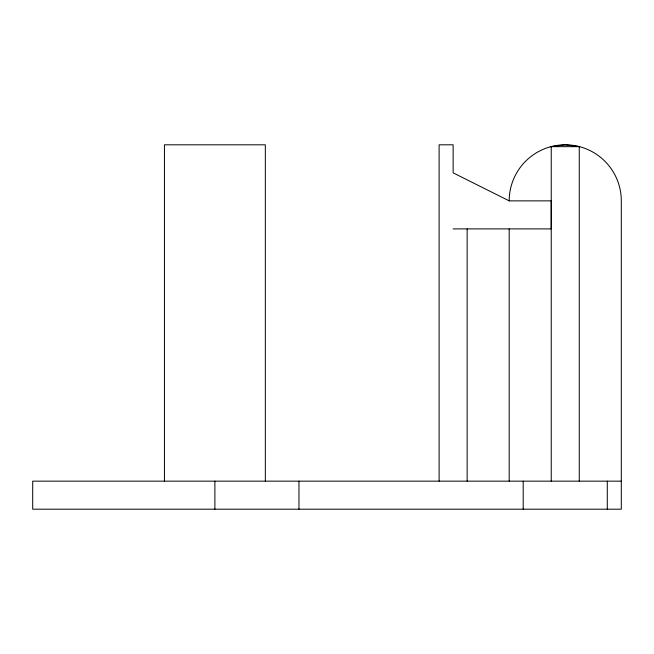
<?xml version="1.0" encoding="UTF-8"?>
<svg xmlns="http://www.w3.org/2000/svg" width="654" height="654" viewBox="0 0 654 654"><rect width="100%" height="100%" fill="white"/><g stroke="black" fill="none" stroke-linecap="round" stroke-linejoin="round"><path stroke-width="0.98" d="M550.733 146.725L565.244 144.812L579.755 146.725M439.112 481.156L439.112 144.812L453.132 144.812L453.132 172.844L509.188 200.868L551.232 200.868L551.232 228.9L453.132 228.9M621.3 481.156L32.7 481.156L32.7 509.188L621.3 509.188L621.3 200.868A56.056 56.056 0 0 0 565.244 144.812A56.056 56.056 0 0 0 509.188 200.868M607.288 481.156L607.288 509.188M579.256 481.156L579.256 146.66L551.232 146.66L551.232 481.156M523.2 481.156L523.2 509.188M509.188 228.9L509.188 481.156M467.144 228.9L467.144 481.156M298.968 481.156L298.968 509.188M265.336 481.156L265.336 144.812L164.432 144.812L164.432 481.156M214.888 481.156L214.888 509.188"/></g></svg>
